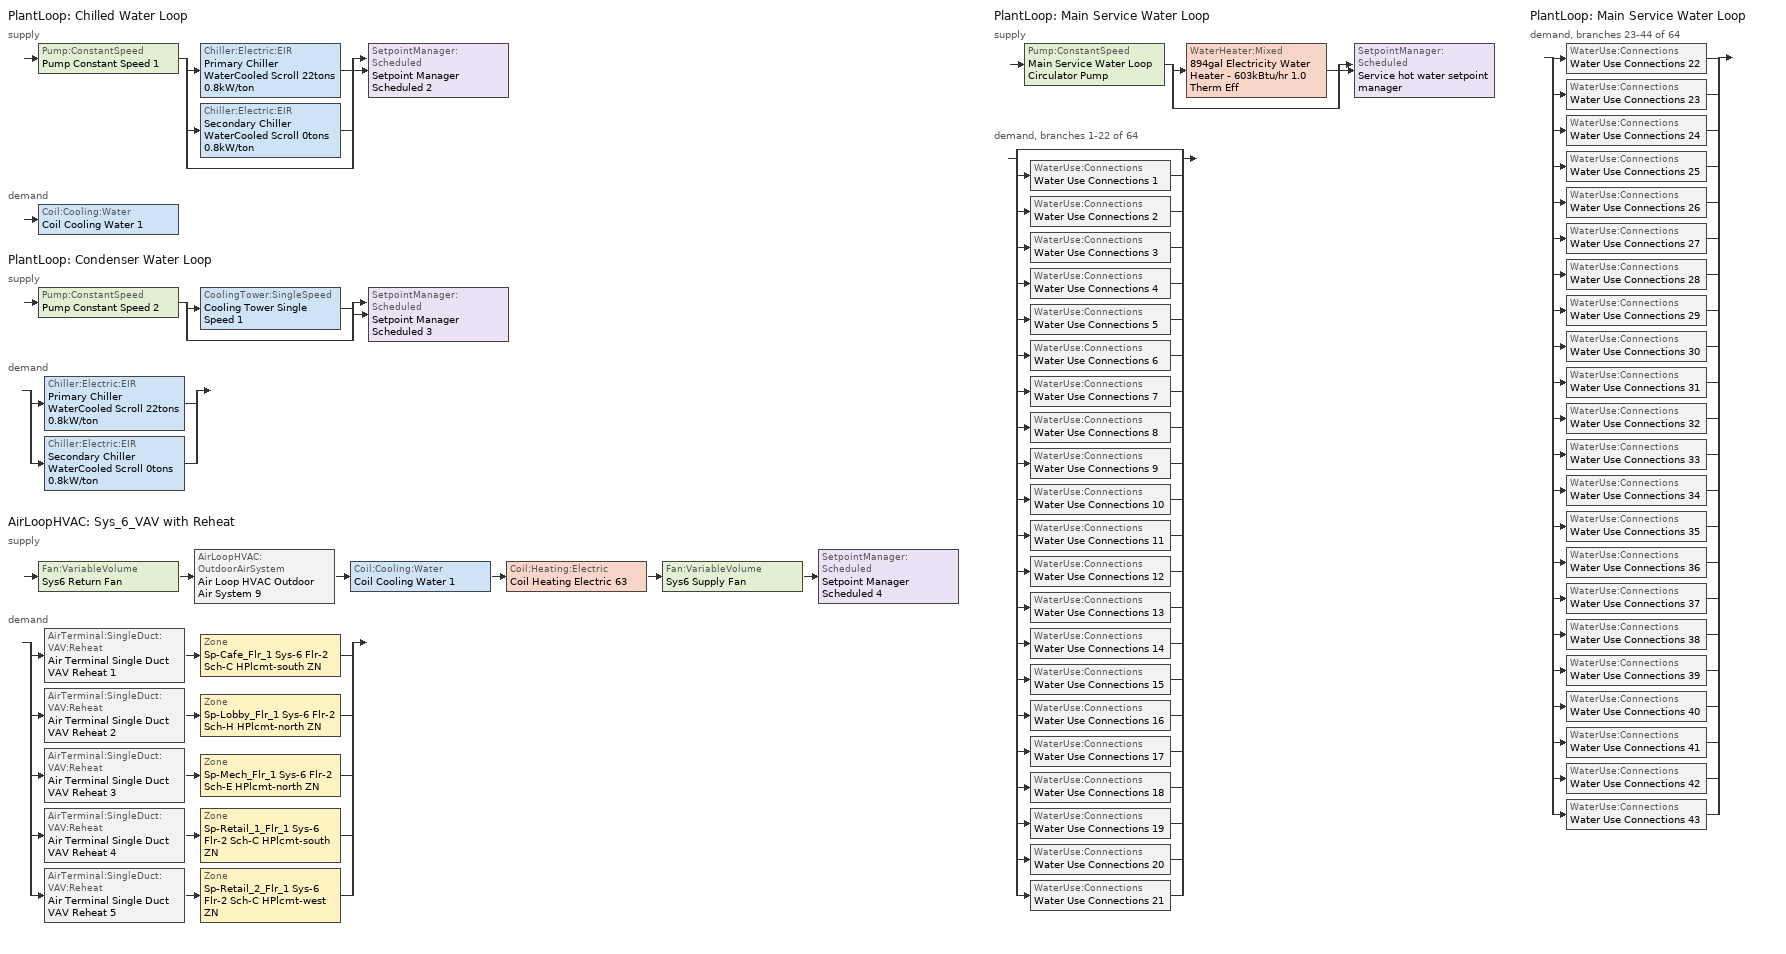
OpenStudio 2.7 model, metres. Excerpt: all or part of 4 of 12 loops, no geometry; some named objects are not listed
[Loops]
PlantLoop 'Chilled Water Loop'
 supply: Pump:ConstantSpeed 'Pump Constant Speed 1' > split
  | Chiller:Electric:EIR 'Primary Chiller WaterCooled Scroll 22tons 0.8kW/ton'
  | Chiller:Electric:EIR 'Secondary Chiller WaterCooled Scroll 0tons 0.8kW/ton'
  | bypass
  join > SetpointManager:Scheduled 'Setpoint Manager Scheduled 2'
 demand: Coil:Cooling:Water 'Coil Cooling Water 1'
PlantLoop 'Condenser Water Loop'
 supply: Pump:ConstantSpeed 'Pump Constant Speed 2' > split
  | CoolingTower:SingleSpeed 'Cooling Tower Single Speed 1'
  | bypass
  join > SetpointManager:Scheduled 'Setpoint Manager Scheduled 3'
 demand: split
  | Chiller:Electric:EIR 'Primary Chiller WaterCooled Scroll 22tons 0.8kW/ton'
  | Chiller:Electric:EIR 'Secondary Chiller WaterCooled Scroll 0tons 0.8kW/ton'
AirLoopHVAC 'Sys_6_VAV with Reheat'
 supply: Fan:VariableVolume 'Sys6 Return Fan' > AirLoopHVAC:OutdoorAirSystem 'Air Loop HVAC Outdoor Air System 9' > Coil:Cooling:Water 'Coil Cooling Water 1' > Coil:Heating:Electric 'Coil Heating Electric 63' > Fan:VariableVolume 'Sys6 Supply Fan' > SetpointManager:Scheduled 'Setpoint Manager Scheduled 4'
 demand: split
  | AirTerminal:SingleDuct:VAV:Reheat 'Air Terminal Single Duct VAV Reheat 1' > Zone 'Sp-Cafe_Flr_1 Sys-6 Flr-2 Sch-C HPlcmt-south ZN'
  | AirTerminal:SingleDuct:VAV:Reheat 'Air Terminal Single Duct VAV Reheat 2' > Zone 'Sp-Lobby_Flr_1 Sys-6 Flr-2 Sch-H HPlcmt-north ZN'
  | AirTerminal:SingleDuct:VAV:Reheat 'Air Terminal Single Duct VAV Reheat 3' > Zone 'Sp-Mech_Flr_1 Sys-6 Flr-2 Sch-E HPlcmt-north ZN'
  | AirTerminal:SingleDuct:VAV:Reheat 'Air Terminal Single Duct VAV Reheat 4' > Zone 'Sp-Retail_1_Flr_1 Sys-6 Flr-2 Sch-C HPlcmt-south ZN'
  | AirTerminal:SingleDuct:VAV:Reheat 'Air Terminal Single Duct VAV Reheat 5' > Zone 'Sp-Retail_2_Flr_1 Sys-6 Flr-2 Sch-C HPlcmt-west ZN'
PlantLoop 'Main Service Water Loop'
 supply: Pump:ConstantSpeed 'Main Service Water Loop Circulator Pump' > split
  | WaterHeater:Mixed '894gal Electricity Water Heater - 603kBtu/hr 1.0 Therm Eff'
  | bypass
  join > SetpointManager:Scheduled 'Service hot water setpoint manager'
 demand, branches 1-22 of 64: split
  | bypass
  | WaterUse:Connections 'Water Use Connections 1'
  | WaterUse:Connections 'Water Use Connections 2'
  | WaterUse:Connections 'Water Use Connections 3'
  | WaterUse:Connections 'Water Use Connections 4'
  | WaterUse:Connections 'Water Use Connections 5'
  | WaterUse:Connections 'Water Use Connections 6'
  | WaterUse:Connections 'Water Use Connections 7'
  | WaterUse:Connections 'Water Use Connections 8'
  | WaterUse:Connections 'Water Use Connections 9'
  | WaterUse:Connections 'Water Use Connections 10'
  | WaterUse:Connections 'Water Use Connections 11'
  | WaterUse:Connections 'Water Use Connections 12'
  | WaterUse:Connections 'Water Use Connections 13'
  | WaterUse:Connections 'Water Use Connections 14'
  | WaterUse:Connections 'Water Use Connections 15'
  | WaterUse:Connections 'Water Use Connections 16'
  | WaterUse:Connections 'Water Use Connections 17'
  | WaterUse:Connections 'Water Use Connections 18'
  | WaterUse:Connections 'Water Use Connections 19'
  | WaterUse:Connections 'Water Use Connections 20'
  | WaterUse:Connections 'Water Use Connections 21'
PlantLoop 'Main Service Water Loop'
 demand, branches 23-44 of 64: split
  | WaterUse:Connections 'Water Use Connections 22'
  | WaterUse:Connections 'Water Use Connections 23'
  | WaterUse:Connections 'Water Use Connections 24'
  | WaterUse:Connections 'Water Use Connections 25'
  | WaterUse:Connections 'Water Use Connections 26'
  | WaterUse:Connections 'Water Use Connections 27'
  | WaterUse:Connections 'Water Use Connections 28'
  | WaterUse:Connections 'Water Use Connections 29'
  | WaterUse:Connections 'Water Use Connections 30'
  | WaterUse:Connections 'Water Use Connections 31'
  | WaterUse:Connections 'Water Use Connections 32'
  | WaterUse:Connections 'Water Use Connections 33'
  | WaterUse:Connections 'Water Use Connections 34'
  | WaterUse:Connections 'Water Use Connections 35'
  | WaterUse:Connections 'Water Use Connections 36'
  | WaterUse:Connections 'Water Use Connections 37'
  | WaterUse:Connections 'Water Use Connections 38'
  | WaterUse:Connections 'Water Use Connections 39'
  | WaterUse:Connections 'Water Use Connections 40'
  | WaterUse:Connections 'Water Use Connections 41'
  | WaterUse:Connections 'Water Use Connections 42'
  | WaterUse:Connections 'Water Use Connections 43'
[Sizing:Zone] Zone Cooling Design Supply Air Temperature Input Method=SupplyAirTemperature; Zone Cooling Design Supply Air Temperature {C}=13; Zone Cooling Design Supply Air Temperature Difference {deltaC}=11.11; Zone Heating Design Supply Air Temperature Input Method=SupplyAirTemperature; Zone Heating Design Supply Air Temperature {C}=43; Zone Heating Design Supply Air Temperature Difference {deltaC}=11.11; Zone Cooling Design Supply Air Humidity Ratio {kg-H2O/kg-air}=0.0085; Zone Heating Design Supply Air Humidity Ratio {kg-H2O/kg-air}=0.008; Zone Heating Sizing Factor=1.3; Zone Cooling Sizing Factor=1.1; Cooling Design Air Flow Method=DesignDay; Heating Design Air Flow Method=DesignDay; Account for Dedicated Outdoor Air System=No; Dedicated Outdoor Air System Control Strategy=NeutralSupplyAir; Dedicated Outdoor Air Low Setpoint Temperature for Design {C}=autosize; Dedicated Outdoor Air High Setpoint Temperature for Design {C}=autosize
Sp-Mech_Flr_1 Sys-6 Flr-2 Sch-E HPlcmt-north ZN; Sp-Retail_2_Flr_1 Sys-6 Flr-2 Sch-C HPlcmt-west ZN; Sp-Cafe_Flr_1 Sys-6 Flr-2 Sch-C HPlcmt-south ZN; Sp-Retail_1_Flr_1 Sys-6 Flr-2 Sch-C HPlcmt-south ZN; Sp-Lobby_Flr_1 Sys-6 Flr-2 Sch-H HPlcmt-north ZN
[Zone equipment]
Sp-Mech_Flr_1 Sys-6 Flr-2 Sch-E HPlcmt-north ZN: Air Terminal Single Duct VAV Reheat 3, Zone HVAC Baseboard Convective Electric 64
Sp-Retail_2_Flr_1 Sys-6 Flr-2 Sch-C HPlcmt-west ZN: Air Terminal Single Duct VAV Reheat 5, Zone HVAC Baseboard Convective Electric 66
Sp-Cafe_Flr_1 Sys-6 Flr-2 Sch-C HPlcmt-south ZN: Air Terminal Single Duct VAV Reheat 1, Zone HVAC Baseboard Convective Electric 62
Sp-Retail_1_Flr_1 Sys-6 Flr-2 Sch-C HPlcmt-south ZN: Air Terminal Single Duct VAV Reheat 4, Zone HVAC Baseboard Convective Electric 65
Sp-Lobby_Flr_1 Sys-6 Flr-2 Sch-H HPlcmt-north ZN: Air Terminal Single Duct VAV Reheat 2, Zone HVAC Baseboard Convective Electric 63
[AirLoopHVAC]
Sys_6_VAV with Reheat: Availability Schedule=Sys_6_VAV with Reheat Occ Sch; Design Supply Air Flow Rate {m3/s}=AutoSize
[Sizing:System]
Sys_6_VAV with Reheat: Type of Load to Size On=Sensible; Design Outdoor Air Flow Rate {m3/s}=Autosize; Central Heating Maximum System Air Flow Ratio=0.3; Preheat Design Temperature {C}=7; Preheat Design Humidity Ratio {kg-H2O/kg-Air}=0.008; Precool Design Temperature {C}=12.8; Precool Design Humidity Ratio {kg-H2O/kg-Air}=0.008; Central Cooling Design Supply Air Temperature {C}=13; Central Heating Design Supply Air Temperature {C}=13.1; Sizing Option=NonCoincident; 100% Outdoor Air in Cooling=No; 100% Outdoor Air in Heating=No; Central Cooling Design Supply Air Humidity Ratio {kg-H2O/kg-Air}=0.0085; Central Heating Design Supply Air Humidity Ratio {kg-H2O/kg-Air}=0.008; Cooling Design Air Flow Method=DesignDay; Cooling Design Air Flow Rate {m3/s}=0; Heating Design Air Flow Method=DesignDay; Heating Design Air Flow Rate {m3/s}=0; System Outdoor Air Method=ZoneSum; Zone Maximum Outdoor Air Fraction=1; Cooling Supply Air Flow Rate Per Floor Area {m3/s-m2}=0.00996765; Cooling Fraction of Autosized Cooling Supply Air Flow Rate=1; Cooling Supply Air Flow Rate Per Unit Cooling Capacity {m3/s-W}=3.94755e-05; Heating Supply Air Flow Rate Per Floor Area {m3/s-m2}=0.00996765; Heating Fraction of Autosized Heating Supply Air Flow Rate=1; Heating Fraction of Autosized Cooling Supply Air Flow Rate=1; Heating Supply Air Flow Rate Per Unit Heating Capacity {m3/s-W}=3.15882e-05; Cooling Design Capacity Method=CoolingDesignCapacity; Cooling Design Capacity {W}=autosize; Cooling Design Capacity Per Floor Area {W/m2}=234.7; Fraction of Autosized Cooling Design Capacity=1; Heating Design Capacity Method=HeatingDesignCapacity; Heating Design Capacity {W}=autosize; Heating Design Capacity Per Floor Area {W/m2}=157; Fraction of Autosized Heating Design Capacity=1; Central Cooling Capacity Control Method=OnOff
[Coil:Heating:Electric] Availability Schedule=Always On Discrete
Coil Heating Electric 63; Coil Heating Electric 64; Coil Heating Electric 65; Coil Heating Electric 66; Coil Heating Electric 67; Coil Heating Electric 68
[Controller:OutdoorAir]
Controller Outdoor Air 9: Minimum Outdoor Air Flow Rate {m3/s}=autosize; Maximum Outdoor Air Flow Rate {m3/s}=Autosize; Economizer Control Type=DifferentialEnthalpy; Economizer Control Action Type=ModulateFlow; Lockout Type=NoLockout; Minimum Limit Type=FixedMinimum; Minimum Outdoor Air Schedule=Sys_6_VAV with Reheat Occ Sch; Controller Mechanical Ventilation=Controller Mechanical Ventilation 9; High Humidity Control=No; Heat Recovery Bypass Control Type=BypassWhenOAFlowGreaterThanMinimum
[Controller:MechanicalVentilation]
Controller Mechanical Ventilation 9: Availability Schedule=Always On Discrete; System Outdoor Air Method=ZoneSum
[AirLoopHVAC:OutdoorAirSystem]
Air Loop HVAC Outdoor Air System 9: Controller=Controller Outdoor Air 9
[SetpointManager:Scheduled] Control Variable=Temperature
Name | Schedule
Setpoint Manager Scheduled 2 | CHW Temp
Setpoint Manager Scheduled 3 | CW Temp
Setpoint Manager Scheduled 4 | Supply Air Temp
Service hot water setpoint manager | Service Water Loop Temp - 140F
[ZoneHVAC:Baseboard:Convective:Electric] Availability Schedule=Always On Discrete; Nominal Capacity {W}=autosize; Efficiency=1
Zone HVAC Baseboard Convective Electric 62; Zone HVAC Baseboard Convective Electric 63; Zone HVAC Baseboard Convective Electric 64; Zone HVAC Baseboard Convective Electric 65; Zone HVAC Baseboard Convective Electric 66
[PlantLoop] Glycol Concentration=0; Plant Loop Volume {m3}=Autocalculate; Load Distribution Scheme=Optimal
Name | Maximum Loop Temperature {C} | Minimum Loop Temperature {C}
Chilled Water Loop; Condenser Water Loop
Main Service Water Loop | 60 | 10
[Sizing:Plant] Sizing Option=NonCoincident; Zone Timesteps in Averaging Window=1; Coincident Sizing Factor Mode=None
Name | Loop Type | Design Loop Exit Temperature {C} | Loop Design Temperature Difference {deltaC}
Chilled Water Loop | Cooling | 7 | 6
Condenser Water Loop | Condenser | 29 | 6
Main Service Water Loop | Heating | 60 | 5
[Pump:ConstantSpeed] Rated Flow Rate {m3/s}=autosize; Rated Power Consumption {W}=autosize; Fraction of Motor Inefficiencies to Fluid Stream=0; Pump Control Type=Intermittent; Design Power Sizing Method=PowerPerFlowPerPressure; Design Electric Power per Unit Flow Rate {W/(m3/s)}=348701.1; Design Shaft Power per Unit Flow Rate per Unit Head {W-s/m3-Pa}=1.28205
Name | Rated Pump Head {Pa} | Motor Efficiency
Pump Constant Speed 1 | 179352 | 0.855
Pump Constant Speed 2 | 179352 | 0.895
Main Service Water Loop Circulator Pump | 638375 | 0.855
[Chiller:Electric:EIR] Reference COP {W/W}=4.5032; Cooling Capacity Function of Temperature Curve=WaterCooled_Scroll_CAPFT_NECB2011; Electric Input to Cooling Output Ratio Function of Temperature Curve=WaterCooled_Scroll_EIRFT_NECB2011; Electric Input to Cooling Output Ratio Function of Part Load Ratio Curve=WaterCooled_Scroll_EIRFPLR_NECB2011; Minimum Part Load Ratio=0.25; Minimum Unloading Ratio=0.25; Condenser Type=WaterCooled; Chiller Flow Mode=LeavingSetpointModulated; Design Heat Recovery Water Flow Rate {m3/s}=0; Sizing Factor=1; Basin Heater Capacity {W/K}=0; Basin Heater Setpoint Temperature {C}=10
Name | Reference Capacity {W}
Primary Chiller WaterCooled Scroll 22tons 0.8kW/ton | 78130.2
Secondary Chiller WaterCooled Scroll 0tons 0.8kW/ton | 0.001
[CoolingTower:SingleSpeed]
Cooling Tower Single Speed 1: Design Water Flow Rate {m3/s}=autosize; Design Air Flow Rate {m3/s}=autosize; Fan Power at Design Air Flow Rate {W}=1432.2; U-Factor Times Area Value at Design Air Flow Rate {W/K}=autosize; Air Flow Rate in Free Convection Regime {m3/s}=autosize; U-Factor Times Area Value at Free Convection Air Flow Rate {W/K}=autosize; Performance Input Method=UFactorTimesAreaAndDesignWaterFlowRate; Free Convection Capacity {W}=0; Basin Heater Capacity {W/K}=0; Evaporation Loss Mode=LossFactor; Evaporation Loss Factor {percent/K}=0.2; Drift Loss Percent {percent}=0.008; Blowdown Calculation Mode=ConcentrationRatio; Blowdown Concentration Ratio=3; Capacity Control=FanCycling; Number of Cells=1; Cell Control=MinimalCell; Cell Minimum  Water Flow Rate Fraction=0.33; Cell Maximum Water Flow Rate Fraction=2.5; Sizing Factor=1; Free Convection Air Flow Rate Sizing Factor=0.1; Free Convection U-Factor Times Area Value Sizing Factor=0.1; Heat Rejection Capacity and Nominal Capacity Sizing Ratio=1.25; Free Convection Nominal Capacity Sizing Factor=0.1; Design Inlet Air Dry-Bulb Temperature {C}=35; Design Inlet Air Wet-Bulb Temperature {C}=24; Design Approach Temperature {deltaC}=5; Design Range Temperature {deltaC}=6
[Fan:VariableVolume] Availability Schedule=Always On Discrete; Maximum Flow Rate {m3/s}=Autosize; Fan Power Minimum Flow Rate Input Method=Fraction; Fan Power Minimum Flow Fraction=0.68; Fan Power Minimum Air Flow Rate {m3/s}=0; Motor In Airstream Fraction=1; Fan Power Coefficient 1=-2.4176; Fan Power Coefficient 2=9.5874; Fan Power Coefficient 3=-11.559; Fan Power Coefficient 4=5.4009; Fan Power Coefficient 5=0
Name | Fan Total Efficiency | Pressure Rise {Pa} | Motor Efficiency
Sys6 Supply Fan | 0.549965 | 1000 | 0.8461
Sys6 Return Fan | 0.299975 | 250 | 0.4615
[Coil:Cooling:Water]
Coil Cooling Water 1: Availability Schedule=Always On Discrete
[Controller:WaterCoil]
Controller Water Coil 1: Water Coil=Coil Cooling Water 1; Action=Reverse; Minimum Actuated Flow {m3/s}=0
[AirTerminal:SingleDuct:VAV:Reheat] Availability Schedule=Always On Discrete; Maximum Air Flow Rate {m3/s}=AutoSize; Zone Minimum Air Flow Input Method=Constant; Constant Minimum Air Flow Fraction=0.3; Maximum Hot Water or Steam Flow Rate {m3/s}=AutoSize; Minimum Hot Water or Steam Flow Rate {m3/s}=0; Convergence Tolerance=0.001; Damper Heating Action=Normal; Maximum Flow per Zone Floor Area During Reheat {m3/s-m2}=AutoSize; Maximum Flow Fraction During Reheat=0.5; Maximum Reheat Air Temperature {C}=43; Control For Outdoor Air=No
Name | Fixed Minimum Air Flow Rate {m3/s} | Reheat Coil
Air Terminal Single Duct VAV Reheat 1 | 0.377724 | Coil Heating Electric 64
Air Terminal Single Duct VAV Reheat 2 | 2.61637 | Coil Heating Electric 65
Air Terminal Single Duct VAV Reheat 3 | 0.328486 | Coil Heating Electric 66
Air Terminal Single Duct VAV Reheat 4 | 0.134143 | Coil Heating Electric 67
Air Terminal Single Duct VAV Reheat 5 | 0.155338 | Coil Heating Electric 68
[WaterHeater:Mixed]
894gal Electricity Water Heater - 603kBtu/hr 1.0 Therm Eff: Tank Volume {m3}=3.38395; Setpoint Temperature Schedule=Service Water Loop Temp - 140F; Deadband Temperature Difference {deltaC}=2; Maximum Temperature Limit {C}=60; Heater Control Type=Cycle; Heater Maximum Capacity {W}=176812; Heater Fuel Type=Electricity; Heater Thermal Efficiency=1; Off Cycle Parasitic Fuel Consumption Rate {W}=218.358; Off Cycle Parasitic Fuel Type=Electricity; Off Cycle Parasitic Heat Fraction to Tank=0.8; On Cycle Parasitic Fuel Consumption Rate {W}=218.358; On Cycle Parasitic Fuel Type=Electricity; On Cycle Parasitic Heat Fraction to Tank=0; Ambient Temperature Indicator=Schedule; Ambient Temperature Schedule=Water Heater Ambient Temp Schedule - 70f; Off Cycle Loss Coefficient to Ambient Temperature {W/K}=8.03698; On Cycle Loss Coefficient to Ambient Temperature {W/K}=8.03698; Use Side Effectiveness=1; Source Side Effectiveness=1; Use Side Design Flow Rate {m3/s}=autosize; Source Side Design Flow Rate {m3/s}=autosize; Indirect Water Heating Recovery Time {hr}=1.5; Source Side Flow Control Mode=IndirectHeatPrimarySetpoint
[WaterUse:Connections]
Name | Water Use Equipment Name 1
Water Use Connections 1 | Banquet_flr_6 Service Water Use 0.32gal/min
Water Use Connections 2 | Basement Service Water Use 0.51gal/min
Water Use Connections 3 | Cafe_flr_1 Service Water Use 0.02gal/min
Water Use Connections 4 | Dining_flr_6 Service Water Use 0.32gal/min
Water Use Connections 5 | Kitchen_flr_6 Service Water Use 0.05gal/min
Water Use Connections 6 | Laundry_flr_1 Service Water Use 0.02gal/min
Water Use Connections 7 | Lobby_flr_1 Service Water Use 0.33gal/min
Water Use Connections 8 | Retail_1_flr_1 Service Water Use 0.01gal/min
Water Use Connections 9 | Retail_2_flr_1 Service Water Use 0.01gal/min
Water Use Connections 10 | Room_1_flr_3 Service Water Use 0.08gal/min
Water Use Connections 11 | Room_1_flr_6 Service Water Use 0.08gal/min
Water Use Connections 12 | Room_2_flr_3 Service Water Use 0.08gal/min
Water Use Connections 13 | Room_2_flr_6 Service Water Use 0.08gal/min
Water Use Connections 14 | Room_3_0_flr_3 Service Water Use 0.05gal/min
Water Use Connections 15 | Room_3_10_flr_3 Service Water Use 0.05gal/min
Water Use Connections 16 | Room_3_11_flr_3 Service Water Use 0.05gal/min
Water Use Connections 17 | Room_3_12_flr_3 Service Water Use 0.05gal/min
Water Use Connections 18 | Room_3_13_flr_3 Service Water Use 0.05gal/min
Water Use Connections 19 | Room_3_14_flr_3 Service Water Use 0.05gal/min
Water Use Connections 20 | Room_3_15_flr_3 Service Water Use 0.05gal/min
Water Use Connections 21 | Room_3_16_flr_3 Service Water Use 0.05gal/min
Water Use Connections 22 | Room_3_17_flr_3 Service Water Use 0.05gal/min
Water Use Connections 23 | Room_3_18_flr_3 Service Water Use 0.05gal/min
Water Use Connections 24 | Room_3_1_flr_3 Service Water Use 0.05gal/min
Water Use Connections 25 | Room_3_1_flr_6 Service Water Use 0.05gal/min
Water Use Connections 26 | Room_3_2_flr_3 Service Water Use 0.05gal/min
Water Use Connections 27 | Room_3_2_flr_6 Service Water Use 0.05gal/min
Water Use Connections 28 | Room_3_3_flr_3 Service Water Use 0.05gal/min
Water Use Connections 29 | Room_3_3_flr_6 Service Water Use 0.05gal/min
Water Use Connections 30 | Room_3_4_flr_3 Service Water Use 0.05gal/min
Water Use Connections 31 | Room_3_4_flr_6 Service Water Use 0.05gal/min
Water Use Connections 32 | Room_3_5_flr_3 Service Water Use 0.05gal/min
Water Use Connections 33 | Room_3_5_flr_6 Service Water Use 0.05gal/min
Water Use Connections 34 | Room_3_6_flr_3 Service Water Use 0.05gal/min
Water Use Connections 35 | Room_3_6_flr_6 Service Water Use 0.05gal/min
Water Use Connections 36 | Room_3_7_flr_3 Service Water Use 0.05gal/min
Water Use Connections 37 | Room_3_7_flr_6 Service Water Use 0.05gal/min
Water Use Connections 38 | Room_3_8_flr_3 Service Water Use 0.05gal/min
Water Use Connections 39 | Room_3_8_flr_6 Service Water Use 0.05gal/min
Water Use Connections 40 | Room_3_9_flr_3 Service Water Use 0.05gal/min
Water Use Connections 41 | Room_3_9_flr_6 Service Water Use 0.05gal/min
Water Use Connections 42 | Room_4_10_flr_3 Service Water Use 0.05gal/min
Water Use Connections 43 | Room_4_11_flr_3 Service Water Use 0.05gal/min
[WaterUse:Equipment:Definition]
Name | Peak Flow Rate {m3/s} | Target Temperature Schedule | Sensible Fraction Schedule | Latent Fraction Schedule
Banquet_flr_6 Service Water Use Def 0.32gal/min | 2.04803e-05 | Schedule Ruleset 5 | Schedule Ruleset 3 | Schedule Ruleset 4
Basement Service Water Use Def 0.51gal/min | 3.19549e-05 | Schedule Ruleset 8 | Schedule Ruleset 6 | Schedule Ruleset 7
Cafe_flr_1 Service Water Use Def 0.02gal/min | 1.51895e-06 | Schedule Ruleset 11 | Schedule Ruleset 9 | Schedule Ruleset 10
Dining_flr_6 Service Water Use Def 0.32gal/min | 2.04803e-05 | Schedule Ruleset 14 | Schedule Ruleset 12 | Schedule Ruleset 13
Kitchen_flr_6 Service Water Use Def 0.05gal/min | 3.33151e-06 | Schedule Ruleset 17 | Schedule Ruleset 15 | Schedule Ruleset 16
Laundry_flr_1 Service Water Use Def 0.02gal/min | 1.26144e-06 | Schedule Ruleset 20 | Schedule Ruleset 18 | Schedule Ruleset 19
Lobby_flr_1 Service Water Use Def 0.33gal/min | 2.10199e-05 | Schedule Ruleset 23 | Schedule Ruleset 21 | Schedule Ruleset 22
Retail_1_flr_1 Service Water Use Def 0.01gal/min | 4.79494e-07 | Schedule Ruleset 26 | Schedule Ruleset 24 | Schedule Ruleset 25
Retail_2_flr_1 Service Water Use Def 0.01gal/min | 5.55256e-07 | Schedule Ruleset 29 | Schedule Ruleset 27 | Schedule Ruleset 28
Room_1_flr_3 Service Water Use Def 0.08gal/min | 5.03867e-06 | Schedule Ruleset 32 | Schedule Ruleset 30 | Schedule Ruleset 31
Room_1_flr_6 Service Water Use Def 0.08gal/min | 5.03867e-06 | Schedule Ruleset 35 | Schedule Ruleset 33 | Schedule Ruleset 34
Room_2_flr_3 Service Water Use Def 0.08gal/min | 5.03808e-06 | Schedule Ruleset 38 | Schedule Ruleset 36 | Schedule Ruleset 37
Room_2_flr_6 Service Water Use Def 0.08gal/min | 5.03808e-06 | Schedule Ruleset 41 | Schedule Ruleset 39 | Schedule Ruleset 40
Room_3_0_flr_3 Service Water Use Def 0.05gal/min | 3.16661e-06 | Schedule Ruleset 44 | Schedule Ruleset 42 | Schedule Ruleset 43
Room_3_10_flr_3 Service Water Use Def 0.05gal/min | 3.16661e-06 | Schedule Ruleset 47 | Schedule Ruleset 45 | Schedule Ruleset 46
Room_3_11_flr_3 Service Water Use Def 0.05gal/min | 3.16661e-06 | Schedule Ruleset 50 | Schedule Ruleset 48 | Schedule Ruleset 49
Room_3_12_flr_3 Service Water Use Def 0.05gal/min | 3.16661e-06 | Schedule Ruleset 53 | Schedule Ruleset 51 | Schedule Ruleset 52
Room_3_13_flr_3 Service Water Use Def 0.05gal/min | 3.16661e-06 | Schedule Ruleset 56 | Schedule Ruleset 54 | Schedule Ruleset 55
Room_3_14_flr_3 Service Water Use Def 0.05gal/min | 3.16661e-06 | Schedule Ruleset 59 | Schedule Ruleset 57 | Schedule Ruleset 58
Room_3_15_flr_3 Service Water Use Def 0.05gal/min | 3.16661e-06 | Schedule Ruleset 62 | Schedule Ruleset 60 | Schedule Ruleset 61
Room_3_16_flr_3 Service Water Use Def 0.05gal/min | 3.16661e-06 | Schedule Ruleset 65 | Schedule Ruleset 63 | Schedule Ruleset 64
Room_3_17_flr_3 Service Water Use Def 0.05gal/min | 3.16661e-06 | Schedule Ruleset 68 | Schedule Ruleset 66 | Schedule Ruleset 67
Room_3_18_flr_3 Service Water Use Def 0.05gal/min | 3.17614e-06 | Schedule Ruleset 71 | Schedule Ruleset 69 | Schedule Ruleset 70
Room_3_1_flr_3 Service Water Use Def 0.05gal/min | 3.16661e-06 | Schedule Ruleset 74 | Schedule Ruleset 72 | Schedule Ruleset 73
Room_3_1_flr_6 Service Water Use Def 0.05gal/min | 3.16748e-06 | Schedule Ruleset 77 | Schedule Ruleset 75 | Schedule Ruleset 76
Room_3_2_flr_3 Service Water Use Def 0.05gal/min | 3.16661e-06 | Schedule Ruleset 80 | Schedule Ruleset 78 | Schedule Ruleset 79
Room_3_2_flr_6 Service Water Use Def 0.05gal/min | 3.16748e-06 | Schedule Ruleset 83 | Schedule Ruleset 81 | Schedule Ruleset 82
Room_3_3_flr_3 Service Water Use Def 0.05gal/min | 3.16661e-06 | Schedule Ruleset 86 | Schedule Ruleset 84 | Schedule Ruleset 85
Room_3_3_flr_6 Service Water Use Def 0.05gal/min | 3.16748e-06 | Schedule Ruleset 89 | Schedule Ruleset 87 | Schedule Ruleset 88
Room_3_4_flr_3 Service Water Use Def 0.05gal/min | 3.16661e-06 | Schedule Ruleset 92 | Schedule Ruleset 90 | Schedule Ruleset 91
Room_3_4_flr_6 Service Water Use Def 0.05gal/min | 3.16748e-06 | Schedule Ruleset 95 | Schedule Ruleset 93 | Schedule Ruleset 94
Room_3_5_flr_3 Service Water Use Def 0.05gal/min | 3.16661e-06 | Schedule Ruleset 98 | Schedule Ruleset 96 | Schedule Ruleset 97
Room_3_5_flr_6 Service Water Use Def 0.05gal/min | 3.16748e-06 | Schedule Ruleset 101 | Schedule Ruleset 99 | Schedule Ruleset 100
Room_3_6_flr_3 Service Water Use Def 0.05gal/min | 3.16661e-06 | Schedule Ruleset 104 | Schedule Ruleset 102 | Schedule Ruleset 103
Room_3_6_flr_6 Service Water Use Def 0.05gal/min | 3.16748e-06 | Schedule Ruleset 107 | Schedule Ruleset 105 | Schedule Ruleset 106
Room_3_7_flr_3 Service Water Use Def 0.05gal/min | 3.16661e-06 | Schedule Ruleset 110 | Schedule Ruleset 108 | Schedule Ruleset 109
Room_3_7_flr_6 Service Water Use Def 0.05gal/min | 3.16748e-06 | Schedule Ruleset 113 | Schedule Ruleset 111 | Schedule Ruleset 112
Room_3_8_flr_3 Service Water Use Def 0.05gal/min | 3.16661e-06 | Schedule Ruleset 116 | Schedule Ruleset 114 | Schedule Ruleset 115
Room_3_8_flr_6 Service Water Use Def 0.05gal/min | 3.16748e-06 | Schedule Ruleset 119 | Schedule Ruleset 117 | Schedule Ruleset 118
Room_3_9_flr_3 Service Water Use Def 0.05gal/min | 3.16661e-06 | Schedule Ruleset 122 | Schedule Ruleset 120 | Schedule Ruleset 121
Room_3_9_flr_6 Service Water Use Def 0.05gal/min | 3.16559e-06 | Schedule Ruleset 125 | Schedule Ruleset 123 | Schedule Ruleset 124
Room_4_10_flr_3 Service Water Use Def 0.05gal/min | 3.16748e-06 | Schedule Ruleset 128 | Schedule Ruleset 126 | Schedule Ruleset 127
Room_4_11_flr_3 Service Water Use Def 0.05gal/min | 3.16748e-06 | Schedule Ruleset 131 | Schedule Ruleset 129 | Schedule Ruleset 130
[WaterUse:Equipment]
Name | Water Use Equipment Definition | Space | Flow Rate Fraction Schedule
Banquet_flr_6 Service Water Use 0.32gal/min | Banquet_flr_6 Service Water Use Def 0.32gal/min | Banquet_Flr_6 | NECB-B-Service Water Heating
Basement Service Water Use 0.51gal/min | Basement Service Water Use Def 0.51gal/min | Basement | NECB-E-Service Water Heating
Cafe_flr_1 Service Water Use 0.02gal/min | Cafe_flr_1 Service Water Use Def 0.02gal/min | Cafe_Flr_1 | NECB-C-Service Water Heating
Dining_flr_6 Service Water Use 0.32gal/min | Dining_flr_6 Service Water Use Def 0.32gal/min | Dining_Flr_6 | NECB-B-Service Water Heating
Kitchen_flr_6 Service Water Use 0.05gal/min | Kitchen_flr_6 Service Water Use Def 0.05gal/min | Kitchen_Flr_6 | NECB-B-Service Water Heating
Laundry_flr_1 Service Water Use 0.02gal/min | Laundry_flr_1 Service Water Use Def 0.02gal/min | Laundry_Flr_1 | NECB-C-Service Water Heating
Lobby_flr_1 Service Water Use 0.33gal/min | Lobby_flr_1 Service Water Use Def 0.33gal/min | Lobby_Flr_1 | NECB-H-Service Water Heating
Retail_1_flr_1 Service Water Use 0.01gal/min | Retail_1_flr_1 Service Water Use Def 0.01gal/min | Retail_1_Flr_1 | NECB-C-Service Water Heating
Retail_2_flr_1 Service Water Use 0.01gal/min | Retail_2_flr_1 Service Water Use Def 0.01gal/min | Retail_2_Flr_1 | NECB-C-Service Water Heating
Room_1_flr_3 Service Water Use 0.08gal/min | Room_1_flr_3 Service Water Use Def 0.08gal/min | Room_1_Flr_3 | NECB-F-Service Water Heating
Room_1_flr_6 Service Water Use 0.08gal/min | Room_1_flr_6 Service Water Use Def 0.08gal/min | Room_1_Flr_6 | NECB-F-Service Water Heating
Room_2_flr_3 Service Water Use 0.08gal/min | Room_2_flr_3 Service Water Use Def 0.08gal/min | Room_2_Flr_3 | NECB-F-Service Water Heating
Room_2_flr_6 Service Water Use 0.08gal/min | Room_2_flr_6 Service Water Use Def 0.08gal/min | Room_2_Flr_6 | NECB-F-Service Water Heating
Room_3_0_flr_3 Service Water Use 0.05gal/min | Room_3_0_flr_3 Service Water Use Def 0.05gal/min | Room_3_0_Flr_3 | NECB-F-Service Water Heating
Room_3_10_flr_3 Service Water Use 0.05gal/min | Room_3_10_flr_3 Service Water Use Def 0.05gal/min | Room_3_10_Flr_3 | NECB-F-Service Water Heating
Room_3_11_flr_3 Service Water Use 0.05gal/min | Room_3_11_flr_3 Service Water Use Def 0.05gal/min | Room_3_11_Flr_3 | NECB-F-Service Water Heating
Room_3_12_flr_3 Service Water Use 0.05gal/min | Room_3_12_flr_3 Service Water Use Def 0.05gal/min | Room_3_12_Flr_3 | NECB-F-Service Water Heating
Room_3_13_flr_3 Service Water Use 0.05gal/min | Room_3_13_flr_3 Service Water Use Def 0.05gal/min | Room_3_13_Flr_3 | NECB-F-Service Water Heating
Room_3_14_flr_3 Service Water Use 0.05gal/min | Room_3_14_flr_3 Service Water Use Def 0.05gal/min | Room_3_14_Flr_3 | NECB-F-Service Water Heating
Room_3_15_flr_3 Service Water Use 0.05gal/min | Room_3_15_flr_3 Service Water Use Def 0.05gal/min | Room_3_15_Flr_3 | NECB-F-Service Water Heating
Room_3_16_flr_3 Service Water Use 0.05gal/min | Room_3_16_flr_3 Service Water Use Def 0.05gal/min | Room_3_16_Flr_3 | NECB-F-Service Water Heating
Room_3_17_flr_3 Service Water Use 0.05gal/min | Room_3_17_flr_3 Service Water Use Def 0.05gal/min | Room_3_17_Flr_3 | NECB-F-Service Water Heating
Room_3_18_flr_3 Service Water Use 0.05gal/min | Room_3_18_flr_3 Service Water Use Def 0.05gal/min | Room_3_18_Flr_3 | NECB-F-Service Water Heating
Room_3_1_flr_3 Service Water Use 0.05gal/min | Room_3_1_flr_3 Service Water Use Def 0.05gal/min | Room_3_1_Flr_3 | NECB-F-Service Water Heating
Room_3_1_flr_6 Service Water Use 0.05gal/min | Room_3_1_flr_6 Service Water Use Def 0.05gal/min | Room_3_1_Flr_6 | NECB-F-Service Water Heating
Room_3_2_flr_3 Service Water Use 0.05gal/min | Room_3_2_flr_3 Service Water Use Def 0.05gal/min | Room_3_2_Flr_3 | NECB-F-Service Water Heating
Room_3_2_flr_6 Service Water Use 0.05gal/min | Room_3_2_flr_6 Service Water Use Def 0.05gal/min | Room_3_2_Flr_6 | NECB-F-Service Water Heating
Room_3_3_flr_3 Service Water Use 0.05gal/min | Room_3_3_flr_3 Service Water Use Def 0.05gal/min | Room_3_3_Flr_3 | NECB-F-Service Water Heating
Room_3_3_flr_6 Service Water Use 0.05gal/min | Room_3_3_flr_6 Service Water Use Def 0.05gal/min | Room_3_3_Flr_6 | NECB-F-Service Water Heating
Room_3_4_flr_3 Service Water Use 0.05gal/min | Room_3_4_flr_3 Service Water Use Def 0.05gal/min | Room_3_4_Flr_3 | NECB-F-Service Water Heating
Room_3_4_flr_6 Service Water Use 0.05gal/min | Room_3_4_flr_6 Service Water Use Def 0.05gal/min | Room_3_4_Flr_6 | NECB-F-Service Water Heating
Room_3_5_flr_3 Service Water Use 0.05gal/min | Room_3_5_flr_3 Service Water Use Def 0.05gal/min | Room_3_5_Flr_3 | NECB-F-Service Water Heating
Room_3_5_flr_6 Service Water Use 0.05gal/min | Room_3_5_flr_6 Service Water Use Def 0.05gal/min | Room_3_5_Flr_6 | NECB-F-Service Water Heating
Room_3_6_flr_3 Service Water Use 0.05gal/min | Room_3_6_flr_3 Service Water Use Def 0.05gal/min | Room_3_6_Flr_3 | NECB-F-Service Water Heating
Room_3_6_flr_6 Service Water Use 0.05gal/min | Room_3_6_flr_6 Service Water Use Def 0.05gal/min | Room_3_6_Flr_6 | NECB-F-Service Water Heating
Room_3_7_flr_3 Service Water Use 0.05gal/min | Room_3_7_flr_3 Service Water Use Def 0.05gal/min | Room_3_7_Flr_3 | NECB-F-Service Water Heating
Room_3_7_flr_6 Service Water Use 0.05gal/min | Room_3_7_flr_6 Service Water Use Def 0.05gal/min | Room_3_7_Flr_6 | NECB-F-Service Water Heating
Room_3_8_flr_3 Service Water Use 0.05gal/min | Room_3_8_flr_3 Service Water Use Def 0.05gal/min | Room_3_8_Flr_3 | NECB-F-Service Water Heating
Room_3_8_flr_6 Service Water Use 0.05gal/min | Room_3_8_flr_6 Service Water Use Def 0.05gal/min | Room_3_8_Flr_6 | NECB-F-Service Water Heating
Room_3_9_flr_3 Service Water Use 0.05gal/min | Room_3_9_flr_3 Service Water Use Def 0.05gal/min | Room_3_9_Flr_3 | NECB-F-Service Water Heating
Room_3_9_flr_6 Service Water Use 0.05gal/min | Room_3_9_flr_6 Service Water Use Def 0.05gal/min | Room_3_9_Flr_6 | NECB-F-Service Water Heating
Room_4_10_flr_3 Service Water Use 0.05gal/min | Room_4_10_flr_3 Service Water Use Def 0.05gal/min | Room_4_10_Flr_3 | NECB-F-Service Water Heating
Room_4_11_flr_3 Service Water Use 0.05gal/min | Room_4_11_flr_3 Service Water Use Def 0.05gal/min | Room_4_11_Flr_3 | NECB-F-Service Water Heating
[Schedule:Ruleset]
CHW Temp: Default Day Schedule=Schedule Day 4
CW Temp: Default Day Schedule=Schedule Day 5
Supply Air Temp: Default Day Schedule=Supply Air Temp Default
Service Water Loop Temp - 140F: Default Day Schedule=Service Water Loop Temp - 140F Default
Water Heater Ambient Temp Schedule - 70f: Default Day Schedule=Water Heater Ambient Temp Schedule - 70f Default
Schedule Ruleset 3: Default Day Schedule=Schedule Day 8
Schedule Ruleset 4: Default Day Schedule=Schedule Day 9
Schedule Ruleset 5: Default Day Schedule=Schedule Day 10
NECB-B-Service Water Heating: Default Day Schedule=NECB-B-Service Water Heating Default
Schedule Ruleset 6: Default Day Schedule=Schedule Day 11
Schedule Ruleset 7: Default Day Schedule=Schedule Day 12
Schedule Ruleset 8: Default Day Schedule=Schedule Day 13
NECB-E-Service Water Heating: Default Day Schedule=NECB-E-Service Water Heating Default
Schedule Ruleset 9: Default Day Schedule=Schedule Day 14
Schedule Ruleset 10: Default Day Schedule=Schedule Day 15
Schedule Ruleset 11: Default Day Schedule=Schedule Day 16
NECB-C-Service Water Heating: Default Day Schedule=NECB-C-Service Water Heating Default
Schedule Ruleset 12: Default Day Schedule=Schedule Day 17
Schedule Ruleset 13: Default Day Schedule=Schedule Day 18
Schedule Ruleset 14: Default Day Schedule=Schedule Day 19
Schedule Ruleset 15: Default Day Schedule=Schedule Day 20
Schedule Ruleset 16: Default Day Schedule=Schedule Day 21
Schedule Ruleset 17: Default Day Schedule=Schedule Day 22
Schedule Ruleset 18: Default Day Schedule=Schedule Day 23
Schedule Ruleset 19: Default Day Schedule=Schedule Day 24
Schedule Ruleset 20: Default Day Schedule=Schedule Day 25
Schedule Ruleset 21: Default Day Schedule=Schedule Day 26
Schedule Ruleset 22: Default Day Schedule=Schedule Day 27
Schedule Ruleset 23: Default Day Schedule=Schedule Day 28
NECB-H-Service Water Heating: Default Day Schedule=NECB-H-Service Water Heating Default
Schedule Ruleset 24: Default Day Schedule=Schedule Day 29
Schedule Ruleset 25: Default Day Schedule=Schedule Day 30
Schedule Ruleset 26: Default Day Schedule=Schedule Day 31
Schedule Ruleset 27: Default Day Schedule=Schedule Day 32
Schedule Ruleset 28: Default Day Schedule=Schedule Day 33
Schedule Ruleset 29: Default Day Schedule=Schedule Day 34
Schedule Ruleset 30: Default Day Schedule=Schedule Day 35
Schedule Ruleset 31: Default Day Schedule=Schedule Day 36
Schedule Ruleset 32: Default Day Schedule=Schedule Day 37
NECB-F-Service Water Heating: Default Day Schedule=NECB-F-Service Water Heating Default
Schedule Ruleset 33: Default Day Schedule=Schedule Day 38
Schedule Ruleset 34: Default Day Schedule=Schedule Day 39
Schedule Ruleset 35: Default Day Schedule=Schedule Day 40
Schedule Ruleset 36: Default Day Schedule=Schedule Day 41
Schedule Ruleset 37: Default Day Schedule=Schedule Day 42
Schedule Ruleset 38: Default Day Schedule=Schedule Day 43
Schedule Ruleset 39: Default Day Schedule=Schedule Day 44
Schedule Ruleset 40: Default Day Schedule=Schedule Day 45
Schedule Ruleset 41: Default Day Schedule=Schedule Day 46
Schedule Ruleset 42: Default Day Schedule=Schedule Day 47
Schedule Ruleset 43: Default Day Schedule=Schedule Day 48
Schedule Ruleset 44: Default Day Schedule=Schedule Day 49
Schedule Ruleset 45: Default Day Schedule=Schedule Day 50
Schedule Ruleset 46: Default Day Schedule=Schedule Day 51
Schedule Ruleset 47: Default Day Schedule=Schedule Day 52
Schedule Ruleset 48: Default Day Schedule=Schedule Day 53
Schedule Ruleset 49: Default Day Schedule=Schedule Day 54
Schedule Ruleset 50: Default Day Schedule=Schedule Day 55
Schedule Ruleset 51: Default Day Schedule=Schedule Day 56
Schedule Ruleset 52: Default Day Schedule=Schedule Day 57
Schedule Ruleset 53: Default Day Schedule=Schedule Day 58
Schedule Ruleset 54: Default Day Schedule=Schedule Day 59
Schedule Ruleset 55: Default Day Schedule=Schedule Day 60
Schedule Ruleset 56: Default Day Schedule=Schedule Day 61
Schedule Ruleset 57: Default Day Schedule=Schedule Day 62
Schedule Ruleset 58: Default Day Schedule=Schedule Day 63
Schedule Ruleset 59: Default Day Schedule=Schedule Day 64
Schedule Ruleset 60: Default Day Schedule=Schedule Day 65
Schedule Ruleset 61: Default Day Schedule=Schedule Day 66
Schedule Ruleset 62: Default Day Schedule=Schedule Day 67
Schedule Ruleset 63: Default Day Schedule=Schedule Day 68
Schedule Ruleset 64: Default Day Schedule=Schedule Day 69
Schedule Ruleset 65: Default Day Schedule=Schedule Day 70
Schedule Ruleset 66: Default Day Schedule=Schedule Day 71
Schedule Ruleset 67: Default Day Schedule=Schedule Day 72
Schedule Ruleset 68: Default Day Schedule=Schedule Day 73
Schedule Ruleset 69: Default Day Schedule=Schedule Day 74
Schedule Ruleset 70: Default Day Schedule=Schedule Day 75
Schedule Ruleset 71: Default Day Schedule=Schedule Day 76
Schedule Ruleset 72: Default Day Schedule=Schedule Day 77
Schedule Ruleset 73: Default Day Schedule=Schedule Day 78
Schedule Ruleset 74: Default Day Schedule=Schedule Day 79
Schedule Ruleset 75: Default Day Schedule=Schedule Day 80
Schedule Ruleset 76: Default Day Schedule=Schedule Day 81
Schedule Ruleset 77: Default Day Schedule=Schedule Day 82
Schedule Ruleset 78: Default Day Schedule=Schedule Day 83
Schedule Ruleset 79: Default Day Schedule=Schedule Day 84
Schedule Ruleset 80: Default Day Schedule=Schedule Day 85
Schedule Ruleset 81: Default Day Schedule=Schedule Day 86
Schedule Ruleset 82: Default Day Schedule=Schedule Day 87
Schedule Ruleset 83: Default Day Schedule=Schedule Day 88
Schedule Ruleset 84: Default Day Schedule=Schedule Day 89
Schedule Ruleset 85: Default Day Schedule=Schedule Day 90
Schedule Ruleset 86: Default Day Schedule=Schedule Day 91
Schedule Ruleset 87: Default Day Schedule=Schedule Day 92
Schedule Ruleset 88: Default Day Schedule=Schedule Day 93
Schedule Ruleset 89: Default Day Schedule=Schedule Day 94
Schedule Ruleset 90: Default Day Schedule=Schedule Day 95
Schedule Ruleset 91: Default Day Schedule=Schedule Day 96
Schedule Ruleset 92: Default Day Schedule=Schedule Day 97
Schedule Ruleset 93: Default Day Schedule=Schedule Day 98
Schedule Ruleset 94: Default Day Schedule=Schedule Day 99
Schedule Ruleset 95: Default Day Schedule=Schedule Day 100
Schedule Ruleset 96: Default Day Schedule=Schedule Day 101
Schedule Ruleset 97: Default Day Schedule=Schedule Day 102
Schedule Ruleset 98: Default Day Schedule=Schedule Day 103
Schedule Ruleset 99: Default Day Schedule=Schedule Day 104
Schedule Ruleset 100: Default Day Schedule=Schedule Day 105
Schedule Ruleset 101: Default Day Schedule=Schedule Day 106
Schedule Ruleset 102: Default Day Schedule=Schedule Day 107
Schedule Ruleset 103: Default Day Schedule=Schedule Day 108
Schedule Ruleset 104: Default Day Schedule=Schedule Day 109
Schedule Ruleset 105: Default Day Schedule=Schedule Day 110
Schedule Ruleset 106: Default Day Schedule=Schedule Day 111
Schedule Ruleset 107: Default Day Schedule=Schedule Day 112
Schedule Ruleset 108: Default Day Schedule=Schedule Day 113
Schedule Ruleset 109: Default Day Schedule=Schedule Day 114
Schedule Ruleset 110: Default Day Schedule=Schedule Day 115
Schedule Ruleset 111: Default Day Schedule=Schedule Day 116
Schedule Ruleset 112: Default Day Schedule=Schedule Day 117
Schedule Ruleset 113: Default Day Schedule=Schedule Day 118
Schedule Ruleset 114: Default Day Schedule=Schedule Day 119
Schedule Ruleset 115: Default Day Schedule=Schedule Day 120
Schedule Ruleset 116: Default Day Schedule=Schedule Day 121
Schedule Ruleset 117: Default Day Schedule=Schedule Day 122
Schedule Ruleset 118: Default Day Schedule=Schedule Day 123
Schedule Ruleset 119: Default Day Schedule=Schedule Day 124
Schedule Ruleset 120: Default Day Schedule=Schedule Day 125
Schedule Ruleset 121: Default Day Schedule=Schedule Day 126
Schedule Ruleset 122: Default Day Schedule=Schedule Day 127
Schedule Ruleset 123: Default Day Schedule=Schedule Day 128
Schedule Ruleset 124: Default Day Schedule=Schedule Day 129
Schedule Ruleset 125: Default Day Schedule=Schedule Day 130
Schedule Ruleset 126: Default Day Schedule=Schedule Day 131
Schedule Ruleset 127: Default Day Schedule=Schedule Day 132
Schedule Ruleset 128: Default Day Schedule=Schedule Day 133
Schedule Ruleset 129: Default Day Schedule=Schedule Day 134
Schedule Ruleset 130: Default Day Schedule=Schedule Day 135
Schedule Ruleset 131: Default Day Schedule=Schedule Day 136
Sys_6_VAV with Reheat Occ Sch: Default Day Schedule=Sys_6_VAV with Reheat Occ Sch Default; Summer Design Day Schedule=Sys_6_VAV with Reheat Occ Sch Summer Design Day; Winter Design Day Schedule=Sys_6_VAV with Reheat Occ Sch Winter Design Day
[Schedule:Day]
Schedule Day 4; wkdCHW Temp 1; satCHW Temp 1; sunCHW Temp 1: 1, 0, 7, 2, 0, 7, 3, 0, 7, 4, 0, 7, 5, 0, 7, 6, 0, 7, 7, 0, 7, 8, 0, 7, 9, 0, 7, 10, 0, 7, 11, 0, 7, 12, 0, 7, 13, 0, 7, 14, 0, 7, 15, 0, 7, 16, 0, 7, 17, 0, 7, 18, 0, 7, 19, 0, 7, 20, 0, 7, 21, 0, 7, 22, 0, 7, 23, 0, 7, 24, 0, 7
Schedule Day 5; wkdCW Temp 1; satCW Temp 1; sunCW Temp 1: 1, 0, 29, 2, 0, 29, 3, 0, 29, 4, 0, 29, 5, 0, 29, 6, 0, 29, 7, 0, 29, 8, 0, 29, 9, 0, 29, 10, 0, 29, 11, 0, 29, 12, 0, 29, 13, 0, 29, 14, 0, 29, 15, 0, 29, 16, 0, 29, 17, 0, 29, 18, 0, 29, 19, 0, 29, 20, 0, 29, 21, 0, 29, 22, 0, 29, 23, 0, 29, 24, 0, 29
Supply Air Temp Default: 24, 0, 13
Service Water Loop Temp - 140F Default; Schedule Day 10; Schedule Day 13; Schedule Day 16; Schedule Day 19; Schedule Day 22; Schedule Day 25; Schedule Day 28; Schedule Day 31; Schedule Day 34; Schedule Day 37; Schedule Day 40; Schedule Day 43; Schedule Day 46; Schedule Day 49; Schedule Day 52; Schedule Day 55; Schedule Day 58; Schedule Day 61; Schedule Day 64; Schedule Day 67; Schedule Day 70; Schedule Day 73; Schedule Day 76; Schedule Day 79; Schedule Day 82; Schedule Day 85; Schedule Day 88; Schedule Day 91; Schedule Day 94; Schedule Day 97; Schedule Day 100; Schedule Day 103; Schedule Day 106; Schedule Day 109; Schedule Day 112; Schedule Day 115; Schedule Day 118; Schedule Day 121; Schedule Day 124; Schedule Day 127; Schedule Day 130; Schedule Day 133; Schedule Day 136: 24, 0, 60
Water Heater Ambient Temp Schedule - 70f Default: 24, 0, 21.1111
Schedule Day 8; Schedule Day 11; Schedule Day 14; Schedule Day 17; Schedule Day 20; Schedule Day 23; Schedule Day 26; Schedule Day 29; Schedule Day 32; Schedule Day 35; Schedule Day 38; Schedule Day 41; Schedule Day 44; Schedule Day 47; Schedule Day 50; Schedule Day 53; Schedule Day 56; Schedule Day 59; Schedule Day 62; Schedule Day 65; Schedule Day 68; Schedule Day 71; Schedule Day 74; Schedule Day 77; Schedule Day 80; Schedule Day 83; Schedule Day 86; Schedule Day 89; Schedule Day 92; Schedule Day 95; Schedule Day 98; Schedule Day 101; Schedule Day 104; Schedule Day 107; Schedule Day 110; Schedule Day 113; Schedule Day 116; Schedule Day 119; Schedule Day 122; Schedule Day 125; Schedule Day 128; Schedule Day 131; Schedule Day 134: 24, 0, 0.2
Schedule Day 9; Schedule Day 12; NECB-E-Service Water Heating Sun|Hol Day; Schedule Day 15; Schedule Day 18; Schedule Day 21; Schedule Day 24; Schedule Day 27; Schedule Day 30; Schedule Day 33; Schedule Day 36; Schedule Day 39; Schedule Day 42; Schedule Day 45; Schedule Day 48; Schedule Day 51; Schedule Day 54; Schedule Day 57; Schedule Day 60; Schedule Day 63; Schedule Day 66; Schedule Day 69; Schedule Day 72; Schedule Day 75; Schedule Day 78; Schedule Day 81; Schedule Day 84; Schedule Day 87; Schedule Day 90; Schedule Day 93; Schedule Day 96; Schedule Day 99; Schedule Day 102; Schedule Day 105; Schedule Day 108; Schedule Day 111; Schedule Day 114; Schedule Day 117; Schedule Day 120; Schedule Day 123; Schedule Day 126; Schedule Day 129; Schedule Day 132; Schedule Day 135: 24, 0, 0.05
NECB-B-Service Water Heating Default; NECB-B-Service Water Heating Default|Wkdy Day: 1, 0, 0.6, 2, 0, 0.5, 9, 0, 0.05, 11, 0, 0.7, 12, 0, 0.4, 13, 0, 0.5, 15, 0, 0.6, 16, 0, 0.4, 18, 0, 0.3, 19, 0, 0.4, 20, 0, 0.5, 22, 0, 0.8, 24, 0, 0.9
NECB-B-Service Water Heating Sat Day: 1, 0, 0.7, 2, 0, 0.6, 9, 0, 0.05, 11, 0, 0.7, 12, 0, 0.4, 13, 0, 0.5, 15, 0, 0.6, 16, 0, 0.4, 18, 0, 0.3, 19, 0, 0.4, 20, 0, 0.5, 22, 0, 0.8, 24, 0, 0.9
NECB-B-Service Water Heating Sun|Hol Day: 1, 0, 0.5, 2, 0, 0.6, 9, 0, 0.05, 11, 0, 0.7, 12, 0, 0.4, 13, 0, 0.5, 15, 0, 0.6, 16, 0, 0.4, 18, 0, 0.3, 19, 0, 0.4, 20, 0, 0.5, 22, 0, 0.8, 24, 0, 0.5
NECB-E-Service Water Heating Default; NECB-E-Service Water Heating Default|Wkdy Day: 8, 0, 0.05, 9, 0, 0.1, 10, 0, 0.4, 12, 0, 0.5, 13, 0, 0.7, 14, 0, 0.9, 15, 0, 0.8, 16, 0, 0.7, 17, 0, 0.8, 18, 0, 0.3, 24, 0, 0.05
NECB-E-Service Water Heating Sat Day: 10, 0, 0.05, 12, 0, 0.2, 13, 0, 0.4, 16, 0, 0.2, 24, 0, 0.05
NECB-C-Service Water Heating Default; NECB-C-Service Water Heating Default|Wkdy Day: 8, 0, 0.05, 9, 0, 0.1, 10, 0, 0.2, 11, 0, 0.3, 12, 0, 0.4, 16, 0, 0.8, 17, 0, 0.6, 18, 0, 0.4, 19, 0, 0.3, 21, 0, 0.2, 24, 0, 0.05
NECB-C-Service Water Heating Sat Day: 8, 0, 0.05, 9, 0, 0.1, 10, 0, 0.2, 11, 0, 0.3, 12, 0, 0.5, 16, 0, 0.9, 17, 0, 0.7, 18, 0, 0.5, 19, 0, 0.3, 21, 0, 0.2, 24, 0, 0.05
NECB-C-Service Water Heating Sun|Hol Day: 10, 0, 0.05, 11, 0, 0.1, 12, 0, 0.2, 13, 0, 0.4, 15, 0, 0.8, 16, 0, 0.6, 17, 0, 0.4, 18, 0, 0.3, 19, 0, 0.2, 24, 0, 0.05
NECB-H-Service Water Heating Default; NECB-H-Service Water Heating Default|Wkdy Day; NECB-H-Service Water Heating Sat Day; NECB-H-Service Water Heating Sun|Hol Day: 24, 0, 0.9
NECB-F-Service Water Heating Default; NECB-F-Service Water Heating Default|Wkdy Day: 1, 0, 0.5, 2, 0, 0.3, 3, 0, 0.2, 5, 0, 0.1, 6, 0, 0.2, 7, 0, 0.4, 8, 0, 0.6, 9, 0, 0.9, 10, 0, 0.7, 12, 0, 0.5, 13, 0, 0.4, 14, 0, 0.5, 15, 0, 0.4, 19, 0, 0.3, 20, 0, 0.5, 24, 0, 0.7
NECB-F-Service Water Heating Sat Day: 1, 0, 0.5, 2, 0, 0.3, 3, 0, 0.2, 5, 0, 0.1, 6, 0, 0.2, 7, 0, 0.4, 8, 0, 0.5, 9, 0, 0.8, 10, 0, 0.6, 15, 0, 0.5, 16, 0, 0.4, 19, 0, 0.3, 20, 0, 0.5, 24, 0, 0.7
NECB-F-Service Water Heating Sun|Hol Day: 1, 0, 0.5, 2, 0, 0.3, 3, 0, 0.2, 5, 0, 0.1, 6, 0, 0.2, 8, 0, 0.4, 9, 0, 0.6, 10, 0, 0.9, 11, 0, 0.7, 14, 0, 0.5, 15, 0, 0.4, 19, 0, 0.3, 20, 0, 0.4, 24, 0, 0.6
Sys_6_VAV with Reheat Occ Sch Default; Sys_6_VAV with Reheat Occ Sch Winter Design Day; Sys_6_VAV with Reheat Occ Sch Summer Design Day: 24, 0, 1
[Schedule:Rule] Date Specification Type=DateRange; Start Month=1; Start Day=1; End Month=12; End Day=31
Name | Schedule Ruleset | Rule Order | Day Schedule | Apply Sunday | Apply Monday | Apply Tuesday | Apply Wednesday | Apply Thursday | Apply Friday | Apply Saturday
wkdCHW Temp rule | CHW Temp | 2 | wkdCHW Temp 1 | No | Yes | Yes | Yes | Yes | Yes | No
satCHW Temprule | CHW Temp | 1 | satCHW Temp 1 | No | No | No | No | No | No | Yes
sunCHW Temprule | CHW Temp | 0 | sunCHW Temp 1 | Yes | No | No | No | No | No | No
wkdCW Temp rule | CW Temp | 2 | wkdCW Temp 1 | No | Yes | Yes | Yes | Yes | Yes | No
satCW Temprule | CW Temp | 1 | satCW Temp 1 | No | No | No | No | No | No | Yes
sunCW Temprule | CW Temp | 0 | sunCW Temp 1 | Yes | No | No | No | No | No | No
Schedule Rule 77 | NECB-B-Service Water Heating | 2 | NECB-B-Service Water Heating Default|Wkdy Day |  | Yes | Yes | Yes | Yes | Yes
Schedule Rule 78 | NECB-B-Service Water Heating | 1 | NECB-B-Service Water Heating Sat Day |  |  |  |  |  |  | Yes
Schedule Rule 79 | NECB-B-Service Water Heating | 0 | NECB-B-Service Water Heating Sun|Hol Day | Yes
Schedule Rule 80 | NECB-E-Service Water Heating | 2 | NECB-E-Service Water Heating Default|Wkdy Day |  | Yes | Yes | Yes | Yes | Yes
Schedule Rule 81 | NECB-E-Service Water Heating | 1 | NECB-E-Service Water Heating Sat Day |  |  |  |  |  |  | Yes
Schedule Rule 82 | NECB-E-Service Water Heating | 0 | NECB-E-Service Water Heating Sun|Hol Day | Yes
Schedule Rule 83 | NECB-C-Service Water Heating | 2 | NECB-C-Service Water Heating Default|Wkdy Day |  | Yes | Yes | Yes | Yes | Yes
Schedule Rule 84 | NECB-C-Service Water Heating | 1 | NECB-C-Service Water Heating Sat Day |  |  |  |  |  |  | Yes
Schedule Rule 85 | NECB-C-Service Water Heating | 0 | NECB-C-Service Water Heating Sun|Hol Day | Yes
Schedule Rule 86 | NECB-H-Service Water Heating | 2 | NECB-H-Service Water Heating Default|Wkdy Day |  | Yes | Yes | Yes | Yes | Yes
Schedule Rule 87 | NECB-H-Service Water Heating | 1 | NECB-H-Service Water Heating Sat Day |  |  |  |  |  |  | Yes
Schedule Rule 88 | NECB-H-Service Water Heating | 0 | NECB-H-Service Water Heating Sun|Hol Day | Yes
Schedule Rule 89 | NECB-F-Service Water Heating | 2 | NECB-F-Service Water Heating Default|Wkdy Day |  | Yes | Yes | Yes | Yes | Yes
Schedule Rule 90 | NECB-F-Service Water Heating | 1 | NECB-F-Service Water Heating Sat Day |  |  |  |  |  |  | Yes
Schedule Rule 91 | NECB-F-Service Water Heating | 0 | NECB-F-Service Water Heating Sun|Hol Day | Yes
[Schedule:Constant]
Always On Discrete: Value=1
[Curve:Biquadratic] Minimum Value of x=5; Maximum Value of x=10; Minimum Value of y=24; Maximum Value of y=35
Name | Coefficient1 Constant | Coefficient2 x | Coefficient3 x**2 | Coefficient4 y | Coefficient5 y**2 | Coefficient6 x*y
WaterCooled_Scroll_CAPFT_NECB2011 | 0.94418 | 0.0337102 | 9.75564e-05 | -0.00322114 | -4.91832e-05 | -0.000177584
WaterCooled_Scroll_EIRFT_NECB2011 | 0.727393 | -0.0118922 | 0.000541177 | 0.00187934 | 0.000473461 | -0.000711472
[Curve:Quadratic]
WaterCooled_Scroll_EIRFPLR_NECB2011: Coefficient1 Constant=0.04412; Coefficient2 x=0.640367; Coefficient3 x**2=0.319555; Minimum Value of x=0; Maximum Value of x=1
